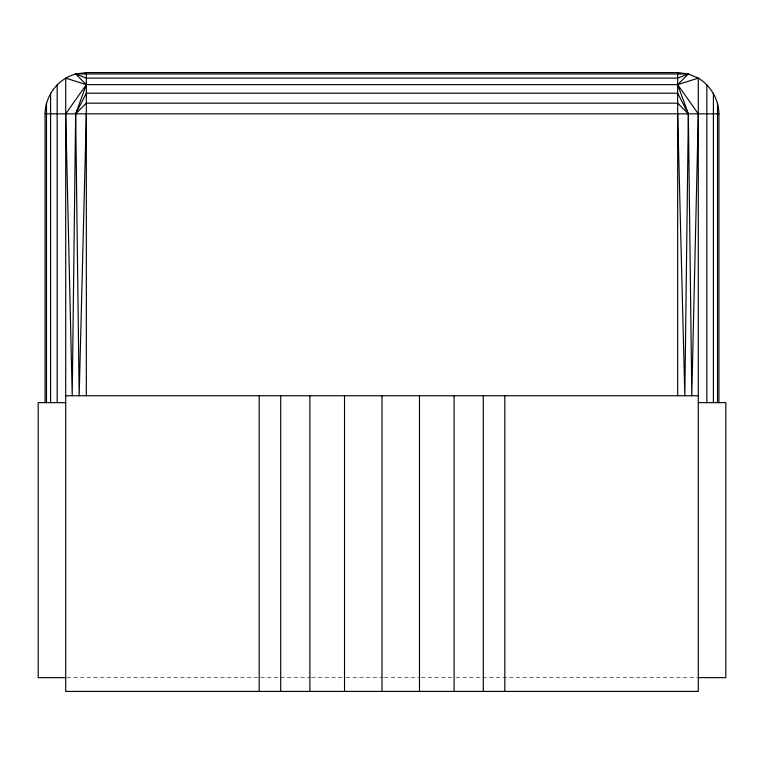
<?xml version="1.0" encoding="UTF-8"?>
<svg xmlns="http://www.w3.org/2000/svg" width="764" height="764" viewBox="0 0 764 764"><rect width="100%" height="100%" fill="white"/><g stroke="black" fill="none" stroke-linecap="round" stroke-linejoin="round"><path stroke-width="0.57" stroke-dasharray="3.82 2.86" d="M66.898 677.668L310.385 677.668M311.578 677.668L345.003 677.668M346.197 677.668L383.194 677.668M384.387 677.668L420.19 677.668M421.384 677.668L454.809 677.668M456.003 677.668L697.102 677.668"/><path stroke-width="1.15" d="M45.076 402.628L45.076 113.836C45.181 95.595 58.064 78.807 75.655 73.984L86.332 84.661L75.655 113.836L72.217 395.752L65.704 113.836L86.332 84.661L677.668 84.661L698.296 78.109C710.749 85.578 718.676 99.31 718.924 113.836L718.924 402.628M86.332 84.661L65.704 78.109L65.704 691.42L698.296 691.42L698.296 78.109L688.345 73.984L677.668 84.661L688.345 113.836L684.831 395.752L677.668 113.836M86.332 113.836L79.169 395.752L75.655 113.836L86.332 93.208L677.668 93.208L688.345 113.836L691.783 395.752L698.296 113.836L677.668 84.661M75.655 113.836L86.332 103.159L677.668 103.159L688.345 113.836M688.345 73.984L677.668 78.109L86.332 78.109L75.655 73.984L86.332 72.58L677.668 72.58L688.345 73.984L75.655 73.984M45.076 113.836L718.924 113.836M65.704 395.752L698.296 395.752M65.704 402.628L38.2 402.628L38.2 677.668L65.704 677.668M698.296 402.628L725.8 402.628L725.8 677.668L698.296 677.668M717.52 103.159L717.52 402.628M713.395 93.208L713.395 402.628M706.843 84.661L706.843 402.628M677.668 72.58L677.668 395.752M504.813 395.752L504.813 691.42M483.297 395.752L483.297 691.42M454.112 395.752L454.112 691.42M419.474 395.752L419.474 691.42M382 395.752L382 691.42M344.526 395.752L344.526 691.42M309.888 395.752L309.888 691.42M280.703 395.752L280.703 691.42M259.187 395.752L259.187 691.42M86.332 72.58L86.332 395.752M57.157 84.661L57.157 402.628M50.605 93.208L50.605 402.628M46.48 103.159L46.48 402.628"/></g></svg>
